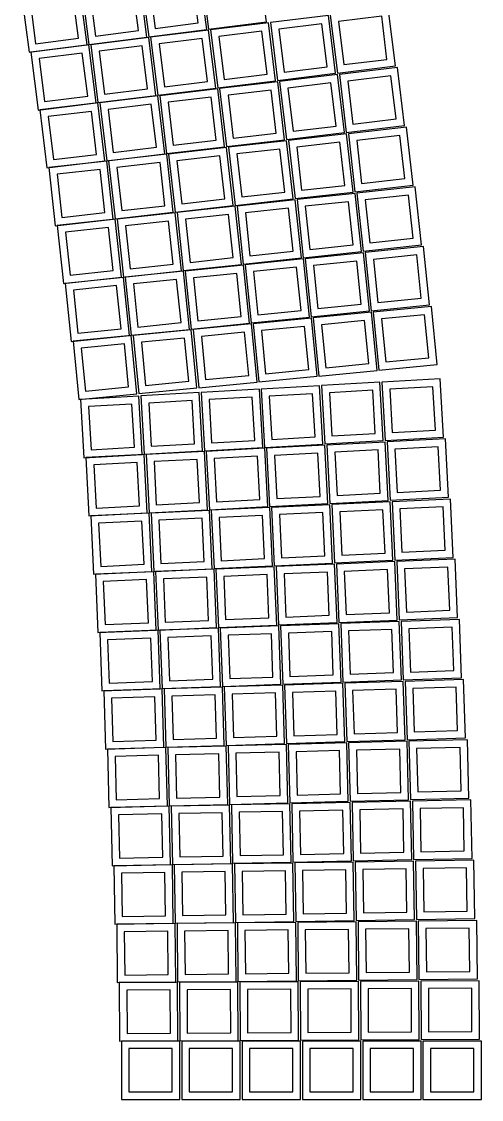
# Model space of a CAD drawing. Header units: inches. Extents: x -1429 to 579, y -302 to 393.
# Drawn here: x -1370.1 to -1248.2, y -256.7 to 29.4 of the extents above; entities that cross this region are included whole.
import ezdxf

# ---------------------------------------------------------------- set-up
doc = ezdxf.new("R2010")
doc.units = ezdxf.units.IN
doc.header["$MEASUREMENT"] = 0

msp = doc.modelspace()

# ---------------------------------------------------------------- linework, layer by layer
for p, q in [((-1305.17, 29.35), (-1307.15, 44.72)), ((-1336.9, 25.26), (-1338.89, 40.63)), ((-1338.39, 40.69), (-1336.41, 25.32)), ((-1323.27, 29.03), (-1324.74, 40.44)), ((-1321.03, 27.3), (-1323.02, 42.68)), ((-1322.52, 42.74), (-1320.54, 27.37)), ((-1352.77, 23.21), (-1354.75, 38.58)), ((-1354.26, 38.65), (-1352.28, 23.28)), ((-1339.14, 26.99), (-1340.61, 38.39)), ((-1336.15, 38.97), (-1334.68, 27.56)), ((-1370.13, 36.6), (-1368.14, 21.23)), ((-1367.89, 34.87), (-1366.42, 23.47)), ((-1355.01, 24.94), (-1356.48, 36.35)), ((-1352.02, 36.92), (-1350.55, 25.52)), ((-1270.97, 17.63), (-1272.87, 33.01)), ((-1334.68, 27.56), (-1323.27, 29.03)), ((-1320.54, 27.37), (-1305.17, 29.35)), ((-1304.63, 29.08), (-1320.01, 27.18)), ((-1302.73, 13.7), (-1304.63, 29.08)), ((-1288.75, 31.04), (-1304.13, 29.14)), ((-1304.13, 29.14), (-1302.23, 13.76)), ((-1290.49, 28.81), (-1301.9, 27.4)), ((-1289.08, 17.4), (-1290.49, 28.81)), ((-1286.85, 15.66), (-1288.75, 31.04)), ((-1288.25, 31.11), (-1286.35, 15.72)), ((-1274.61, 30.78), (-1286.02, 29.37)), ((-1286.02, 29.37), (-1284.61, 17.95)), ((-1273.2, 19.36), (-1274.61, 30.78)), ((-1350.55, 25.52), (-1339.14, 26.99)), ((-1336.41, 25.32), (-1321.03, 27.3)), ((-1320.51, 27.12), (-1335.89, 25.22)), ((-1318.61, 11.73), (-1320.51, 27.12)), ((-1320.01, 27.18), (-1318.11, 11.8)), ((-1306.37, 26.85), (-1317.78, 25.44)), ((-1304.96, 15.44), (-1306.37, 26.85)), ((-1301.9, 27.4), (-1300.49, 15.99)), ((-1368.14, 21.23), (-1352.77, 23.21)), ((-1352.27, 23.19), (-1367.65, 21.29)), ((-1366.42, 23.47), (-1355.01, 24.94)), ((-1352.28, 23.28), (-1336.9, 25.26)), ((-1350.36, 7.81), (-1352.27, 23.19)), ((-1336.39, 25.15), (-1351.77, 23.25)), ((-1351.77, 23.25), (-1349.87, 7.87)), ((-1338.13, 22.92), (-1349.54, 21.51)), ((-1336.72, 11.51), (-1338.13, 22.92)), ((-1334.49, 9.77), (-1336.39, 25.15)), ((-1335.89, 25.22), (-1333.99, 9.83)), ((-1322.25, 24.89), (-1333.66, 23.48)), ((-1333.66, 23.48), (-1332.25, 12.06)), ((-1320.84, 13.47), (-1322.25, 24.89)), ((-1317.78, 25.44), (-1316.37, 14.03)), ((-1367.65, 21.29), (-1365.75, 5.91)), ((-1354.01, 20.96), (-1365.42, 19.55)), ((-1352.59, 9.55), (-1354.01, 20.96)), ((-1349.54, 21.51), (-1348.13, 10.1)), ((-1365.42, 19.55), (-1364.01, 8.14)), ((-1300.49, 15.99), (-1289.08, 17.4)), ((-1286.35, 15.72), (-1270.97, 17.63)), ((-1270.41, 17.19), (-1285.81, 15.37)), ((-1284.61, 17.95), (-1273.2, 19.36)), ((-1268.59, 1.79), (-1270.41, 17.19)), ((-1316.37, 14.03), (-1304.96, 15.44)), ((-1302.23, 13.76), (-1286.85, 15.66)), ((-1286.3, 15.31), (-1301.7, 13.48)), ((-1284.48, -0.09), (-1286.3, 15.31)), ((-1285.81, 15.37), (-1283.99, -0.03)), ((-1272.17, 14.97), (-1283.59, 13.61)), ((-1270.81, 3.55), (-1272.17, 14.97)), ((-1348.13, 10.1), (-1336.72, 11.51)), ((-1333.99, 9.83), (-1318.61, 11.73)), ((-1318.08, 11.54), (-1333.47, 9.72)), ((-1332.25, 12.06), (-1320.84, 13.47)), ((-1318.11, 11.8), (-1302.73, 13.7)), ((-1316.26, -3.85), (-1318.08, 11.54)), ((-1302.19, 13.43), (-1317.59, 11.6)), ((-1317.59, 11.6), (-1315.76, -3.79)), ((-1300.37, -1.97), (-1302.19, 13.43)), ((-1301.7, 13.48), (-1299.87, -1.91)), ((-1288.06, 13.09), (-1299.48, 11.73)), ((-1299.48, 11.73), (-1298.12, 0.31)), ((-1286.7, 1.66), (-1288.06, 13.09)), ((-1283.59, 13.61), (-1282.23, 2.19)), ((-1364.01, 8.14), (-1352.59, 9.55)), ((-1349.87, 7.87), (-1334.49, 9.77)), ((-1333.97, 9.66), (-1349.36, 7.84)), ((-1332.15, -5.73), (-1333.97, 9.66)), ((-1333.47, 9.72), (-1331.65, -5.67)), ((-1319.83, 9.32), (-1331.25, 7.97)), ((-1318.48, -2.1), (-1319.83, 9.32)), ((-1303.94, 11.2), (-1315.36, 9.85)), ((-1315.36, 9.85), (-1314.01, -1.57)), ((-1302.59, -0.22), (-1303.94, 11.2)), ((-1365.75, 5.91), (-1350.36, 7.81)), ((-1349.86, 7.78), (-1365.25, 5.96)), ((-1365.25, 5.96), (-1363.43, -9.43)), ((-1348.04, -7.61), (-1349.86, 7.78)), ((-1349.36, 7.84), (-1347.54, -7.55)), ((-1335.72, 7.44), (-1347.14, 6.09)), ((-1347.14, 6.09), (-1345.79, -5.33)), ((-1334.37, -3.98), (-1335.72, 7.44)), ((-1331.25, 7.97), (-1329.9, -3.45)), ((-1351.61, 5.56), (-1363.03, 4.21)), ((-1363.03, 4.21), (-1361.68, -7.21)), ((-1350.26, -5.86), (-1351.61, 5.56)), ((-1282.23, 2.19), (-1270.81, 3.55)), ((-1298.12, 0.31), (-1286.7, 1.66)), ((-1283.99, -0.03), (-1268.59, 1.79)), ((-1268.04, 1.35), (-1283.44, -0.39)), ((-1266.3, -14.05), (-1268.04, 1.35)), ((-1329.9, -3.45), (-1318.48, -2.1)), ((-1315.76, -3.79), (-1300.37, -1.97)), ((-1299.84, -2.24), (-1315.24, -3.98)), ((-1314.01, -1.57), (-1302.59, -0.22)), ((-1299.87, -1.91), (-1284.48, -0.09)), ((-1298.1, -17.64), (-1299.84, -2.24)), ((-1283.94, -0.44), (-1299.34, -2.19)), ((-1299.34, -2.19), (-1297.6, -17.59)), ((-1285.7, -2.66), (-1297.13, -3.95)), ((-1284.41, -14.08), (-1285.7, -2.66)), ((-1282.2, -15.85), (-1283.94, -0.44)), ((-1283.44, -0.39), (-1281.7, -15.79)), ((-1269.8, -0.86), (-1281.23, -2.15)), ((-1281.23, -2.15), (-1279.94, -13.58)), ((-1268.51, -12.29), (-1269.8, -0.86)), ((-1345.79, -5.33), (-1334.37, -3.98)), ((-1331.65, -5.67), (-1316.26, -3.85)), ((-1315.74, -4.04), (-1331.14, -5.78)), ((-1313.99, -19.44), (-1315.74, -4.04)), ((-1315.24, -3.98), (-1313.5, -19.39)), ((-1301.6, -4.45), (-1313.03, -5.75)), ((-1300.31, -15.88), (-1301.6, -4.45)), ((-1297.13, -3.95), (-1295.84, -15.38)), ((-1363.43, -9.43), (-1348.04, -7.61)), ((-1347.53, -7.64), (-1362.93, -9.38)), ((-1361.68, -7.21), (-1350.26, -5.86)), ((-1347.54, -7.55), (-1332.15, -5.73)), ((-1345.79, -23.04), (-1347.53, -7.64)), ((-1331.63, -5.84), (-1347.04, -7.58)), ((-1347.04, -7.58), (-1345.29, -22.98)), ((-1333.4, -8.05), (-1344.82, -9.34)), ((-1332.1, -19.48), (-1333.4, -8.05)), ((-1329.89, -21.24), (-1331.63, -5.84)), ((-1331.14, -5.78), (-1329.4, -21.18)), ((-1317.5, -6.25), (-1328.93, -7.54)), ((-1328.93, -7.54), (-1327.63, -18.97)), ((-1316.21, -17.68), (-1317.5, -6.25)), ((-1313.03, -5.75), (-1311.73, -17.17)), ((-1362.93, -9.38), (-1361.19, -24.78)), ((-1349.3, -9.85), (-1360.72, -11.14)), ((-1360.72, -11.14), (-1359.43, -22.57)), ((-1348, -21.28), (-1349.3, -9.85)), ((-1344.82, -9.34), (-1343.53, -20.77)), ((-1295.84, -15.38), (-1284.41, -14.08)), ((-1281.7, -15.79), (-1266.3, -14.05)), ((-1279.94, -13.58), (-1268.51, -12.29)), ((-1311.73, -17.17), (-1300.31, -15.88)), ((-1297.6, -17.59), (-1282.2, -15.85)), ((-1281.66, -16.21), (-1297.07, -17.87)), ((-1279.99, -31.62), (-1281.66, -16.21)), ((-1265.75, -14.49), (-1281.16, -16.15)), ((-1281.16, -16.15), (-1279.5, -31.56)), ((-1267.52, -16.69), (-1278.96, -17.93)), ((-1266.29, -28.13), (-1267.52, -16.69)), ((-1264.09, -29.9), (-1265.75, -14.49)), ((-1343.53, -20.77), (-1332.1, -19.48)), ((-1329.4, -21.18), (-1313.99, -19.44)), ((-1313.47, -19.64), (-1328.88, -21.3)), ((-1327.63, -18.97), (-1316.21, -17.68)), ((-1313.5, -19.39), (-1298.1, -17.64)), ((-1311.81, -35.05), (-1313.47, -19.64)), ((-1297.56, -17.92), (-1312.97, -19.58)), ((-1312.97, -19.58), (-1311.31, -34.99)), ((-1295.9, -33.33), (-1297.56, -17.92)), ((-1297.07, -17.87), (-1295.4, -33.28)), ((-1283.43, -18.41), (-1294.86, -19.64)), ((-1294.86, -19.64), (-1293.63, -31.08)), ((-1282.2, -29.84), (-1283.43, -18.41)), ((-1278.96, -17.93), (-1277.72, -29.36)), ((-1359.43, -22.57), (-1348, -21.28)), ((-1345.29, -22.98), (-1329.89, -21.24)), ((-1329.38, -21.35), (-1344.79, -23.01)), ((-1327.72, -36.76), (-1329.38, -21.35)), ((-1328.88, -21.3), (-1327.22, -36.71)), ((-1315.24, -21.84), (-1326.68, -23.07)), ((-1314.01, -33.27), (-1315.24, -21.84)), ((-1299.34, -20.12), (-1310.77, -21.36)), ((-1310.77, -21.36), (-1309.54, -32.79)), ((-1298.1, -31.56), (-1299.34, -20.12)), ((-1361.19, -24.78), (-1345.79, -23.04)), ((-1345.29, -23.07), (-1360.7, -24.73)), ((-1360.7, -24.73), (-1359.04, -40.14)), ((-1347.06, -25.27), (-1358.49, -26.5)), ((-1345.83, -36.7), (-1347.06, -25.27)), ((-1343.62, -38.48), (-1345.29, -23.07)), ((-1344.79, -23.01), (-1343.13, -38.42)), ((-1331.15, -23.56), (-1342.59, -24.79)), ((-1342.59, -24.79), (-1341.35, -36.22)), ((-1329.92, -34.99), (-1331.15, -23.56)), ((-1326.68, -23.07), (-1325.45, -34.51)), ((-1358.49, -26.5), (-1357.26, -37.94)), ((-1277.72, -29.36), (-1266.29, -28.13)), ((-1293.63, -31.08), (-1282.2, -29.84)), ((-1279.5, -31.56), (-1264.09, -29.9)), ((-1263.54, -30.35), (-1278.96, -31.93)), ((-1261.96, -45.77), (-1263.54, -30.35)), ((-1325.45, -34.51), (-1314.01, -33.27)), ((-1311.31, -34.99), (-1295.9, -33.33)), ((-1295.37, -33.61), (-1310.79, -35.19)), ((-1309.54, -32.79), (-1298.1, -31.56)), ((-1295.4, -33.28), (-1279.99, -31.62)), ((-1293.79, -49.03), (-1295.37, -33.61)), ((-1279.45, -31.98), (-1294.87, -33.56)), ((-1294.87, -33.56), (-1293.29, -48.98)), ((-1281.24, -34.17), (-1292.68, -35.35)), ((-1280.07, -45.61), (-1281.24, -34.17)), ((-1277.87, -47.4), (-1279.45, -31.98)), ((-1278.96, -31.93), (-1277.38, -47.35)), ((-1265.32, -32.54), (-1276.76, -33.72)), ((-1276.76, -33.72), (-1275.59, -45.16)), ((-1264.15, -43.98), (-1265.32, -32.54)), ((-1357.26, -37.94), (-1345.83, -36.7)), ((-1343.13, -38.42), (-1327.72, -36.76)), ((-1327.2, -36.88), (-1342.62, -38.46)), ((-1341.35, -36.22), (-1329.92, -34.99)), ((-1327.22, -36.71), (-1311.81, -35.05)), ((-1325.62, -52.3), (-1327.2, -36.88)), ((-1311.29, -35.25), (-1326.71, -36.83)), ((-1326.71, -36.83), (-1325.12, -52.25)), ((-1309.71, -50.66), (-1311.29, -35.25)), ((-1310.79, -35.19), (-1309.21, -50.61)), ((-1297.16, -35.81), (-1308.6, -36.98)), ((-1308.6, -36.98), (-1307.42, -48.42)), ((-1295.98, -47.25), (-1297.16, -35.81)), ((-1292.68, -35.35), (-1291.51, -46.79)), ((-1359.04, -40.14), (-1343.62, -38.48)), ((-1343.12, -38.51), (-1358.54, -40.09)), ((-1341.54, -53.93), (-1343.12, -38.51)), ((-1342.62, -38.46), (-1341.04, -53.88)), ((-1328.99, -39.07), (-1340.43, -40.24)), ((-1327.82, -50.51), (-1328.99, -39.07)), ((-1313.07, -37.44), (-1324.51, -38.61)), ((-1324.51, -38.61), (-1323.34, -50.05)), ((-1311.9, -48.88), (-1313.07, -37.44)), ((-1358.54, -40.09), (-1356.96, -55.51)), ((-1344.91, -40.7), (-1356.35, -41.88)), ((-1356.35, -41.88), (-1355.17, -53.32)), ((-1343.73, -52.14), (-1344.91, -40.7)), ((-1340.43, -40.24), (-1339.26, -51.68)), ((-1291.51, -46.79), (-1280.07, -45.61)), ((-1277.38, -47.35), (-1261.96, -45.77)), ((-1275.59, -45.16), (-1264.15, -43.98)), ((-1307.42, -48.42), (-1295.98, -47.25)), ((-1293.29, -48.98), (-1277.87, -47.4)), ((-1277.33, -47.77), (-1292.76, -49.27)), ((-1275.83, -63.19), (-1277.33, -47.77)), ((-1261.41, -46.22), (-1276.84, -47.72)), ((-1276.84, -47.72), (-1275.34, -63.14)), ((-1263.21, -48.4), (-1274.65, -49.51)), ((-1262.09, -59.85), (-1263.21, -48.4)), ((-1259.91, -61.64), (-1261.41, -46.22)), ((-1339.26, -51.68), (-1327.82, -50.51)), ((-1325.12, -52.25), (-1309.71, -50.66)), ((-1309.18, -50.87), (-1324.61, -52.37)), ((-1323.34, -50.05), (-1311.9, -48.88)), ((-1309.21, -50.61), (-1293.79, -49.03)), ((-1307.68, -66.29), (-1309.18, -50.87)), ((-1293.26, -49.32), (-1308.69, -50.82)), ((-1308.69, -50.82), (-1307.19, -66.24)), ((-1291.76, -64.74), (-1293.26, -49.32)), ((-1292.76, -49.27), (-1291.26, -64.69)), ((-1279.13, -49.95), (-1290.58, -51.06)), ((-1290.58, -51.06), (-1289.46, -62.51)), ((-1278.02, -61.4), (-1279.13, -49.95)), ((-1274.65, -49.51), (-1273.54, -60.96)), ((-1356.96, -55.51), (-1341.54, -53.93)), ((-1341.03, -53.96), (-1356.46, -55.46)), ((-1355.17, -53.32), (-1343.73, -52.14)), ((-1341.04, -53.88), (-1325.62, -52.3)), ((-1339.53, -69.39), (-1341.03, -53.96)), ((-1325.11, -52.41), (-1340.54, -53.92)), ((-1340.54, -53.92), (-1339.04, -69.34)), ((-1323.61, -67.84), (-1325.11, -52.41)), ((-1324.61, -52.37), (-1323.11, -67.79)), ((-1310.98, -53.05), (-1322.43, -54.16)), ((-1322.43, -54.16), (-1321.31, -65.61)), ((-1309.87, -64.5), (-1310.98, -53.05)), ((-1295.06, -51.5), (-1306.5, -52.61)), ((-1306.5, -52.61), (-1305.39, -64.06)), ((-1293.94, -62.95), (-1295.06, -51.5)), ((-1356.46, -55.46), (-1354.96, -70.89)), ((-1342.83, -56.15), (-1354.28, -57.26)), ((-1341.72, -67.59), (-1342.83, -56.15)), ((-1326.91, -54.6), (-1338.35, -55.71)), ((-1338.35, -55.71), (-1337.24, -67.16)), ((-1325.79, -66.04), (-1326.91, -54.6)), ((-1354.28, -57.26), (-1353.16, -68.71)), ((-1273.54, -60.96), (-1262.09, -59.85)), ((-1289.46, -62.51), (-1278.02, -61.4)), ((-1275.34, -63.14), (-1259.91, -61.64)), ((-1321.31, -65.61), (-1309.87, -64.5)), ((-1307.19, -66.24), (-1291.76, -64.74)), ((-1305.39, -64.06), (-1293.94, -62.95)), ((-1291.26, -64.69), (-1275.83, -63.19)), ((-1259.12, -65.42), (-1274.59, -66.31)), ((-1258.23, -80.9), (-1259.12, -65.42)), ((-1353.16, -68.71), (-1341.72, -67.59)), ((-1339.04, -69.34), (-1323.61, -67.84)), ((-1337.24, -67.16), (-1325.79, -66.04)), ((-1323.11, -67.79), (-1307.68, -66.29)), ((-1307.04, -68.17), (-1322.51, -69.06)), ((-1306.15, -83.65), (-1307.04, -68.17)), ((-1291.06, -67.26), (-1306.54, -68.14)), ((-1306.54, -68.14), (-1305.65, -83.62)), ((-1290.18, -82.73), (-1291.06, -67.26)), ((-1275.09, -66.34), (-1290.57, -67.23)), ((-1290.57, -67.23), (-1289.68, -82.7)), ((-1276.97, -68.45), (-1288.45, -69.11)), ((-1276.31, -79.93), (-1276.97, -68.45)), ((-1274.2, -81.81), (-1275.09, -66.34)), ((-1274.59, -66.31), (-1273.7, -81.79)), ((-1261, -67.54), (-1272.48, -68.19)), ((-1272.48, -68.19), (-1271.82, -79.67)), ((-1260.34, -79.02), (-1261, -67.54)), ((-1354.96, -70.89), (-1339.53, -69.39)), ((-1354.46, -70.89), (-1354.96, -70.89)), ((-1338.99, -70), (-1354.46, -70.89)), ((-1354.46, -70.89), (-1353.57, -86.37)), ((-1338.1, -85.48), (-1338.99, -70)), ((-1323.01, -69.09), (-1338.49, -69.98)), ((-1338.49, -69.98), (-1337.6, -85.45)), ((-1324.89, -71.2), (-1336.38, -71.86)), ((-1324.24, -82.68), (-1324.89, -71.2)), ((-1322.12, -84.56), (-1323.01, -69.09)), ((-1322.51, -69.06), (-1321.63, -84.53)), ((-1308.92, -70.28), (-1320.4, -70.94)), ((-1320.4, -70.94), (-1319.74, -82.42)), ((-1308.26, -81.76), (-1308.92, -70.28)), ((-1292.95, -69.37), (-1304.43, -70.03)), ((-1304.43, -70.03), (-1303.77, -81.51)), ((-1292.29, -80.85), (-1292.95, -69.37)), ((-1288.45, -69.11), (-1287.8, -80.59)), ((-1340.87, -72.12), (-1352.35, -72.77)), ((-1352.35, -72.77), (-1351.69, -84.26)), ((-1340.21, -83.6), (-1340.87, -72.12)), ((-1336.38, -71.86), (-1335.72, -83.34)), ((-1287.8, -80.59), (-1276.31, -79.93)), ((-1271.82, -79.67), (-1260.34, -79.02)), ((-1335.72, -83.34), (-1324.24, -82.68)), ((-1319.74, -82.42), (-1308.26, -81.76)), ((-1305.65, -83.62), (-1290.18, -82.73)), ((-1303.77, -81.51), (-1292.29, -80.85)), ((-1289.68, -82.7), (-1274.2, -81.81)), ((-1273.68, -82.2), (-1289.16, -83.01)), ((-1273.7, -81.79), (-1258.23, -80.9)), ((-1272.88, -97.68), (-1273.68, -82.2)), ((-1257.7, -81.37), (-1273.18, -82.18)), ((-1273.18, -82.18), (-1272.38, -97.66)), ((-1256.9, -96.85), (-1257.7, -81.37)), ((-1353.57, -86.37), (-1338.1, -85.48)), ((-1337.6, -85.54), (-1353.07, -86.34)), ((-1351.69, -84.26), (-1340.21, -83.6)), ((-1337.6, -85.45), (-1322.12, -84.56)), ((-1336.79, -101.02), (-1337.6, -85.54)), ((-1321.62, -84.7), (-1337.1, -85.51)), ((-1337.1, -85.51), (-1336.29, -100.99)), ((-1321.63, -84.53), (-1306.15, -83.65)), ((-1320.81, -100.18), (-1321.62, -84.7)), ((-1305.64, -83.87), (-1321.12, -84.68)), ((-1321.12, -84.68), (-1320.31, -100.16)), ((-1304.83, -99.35), (-1305.64, -83.87)), ((-1289.66, -83.04), (-1305.14, -83.84)), ((-1305.14, -83.84), (-1304.33, -99.32)), ((-1291.55, -85.14), (-1303.04, -85.74)), ((-1303.04, -85.74), (-1302.44, -97.22)), ((-1290.95, -96.62), (-1291.55, -85.14)), ((-1288.85, -98.52), (-1289.66, -83.04)), ((-1289.16, -83.01), (-1288.35, -98.49)), ((-1275.58, -84.31), (-1287.06, -84.9)), ((-1287.06, -84.9), (-1286.46, -96.39)), ((-1274.98, -95.79), (-1275.58, -84.31)), ((-1259.6, -83.47), (-1271.08, -84.07)), ((-1271.08, -84.07), (-1270.48, -95.56)), ((-1259, -94.96), (-1259.6, -83.47)), ((-1353.07, -86.34), (-1352.27, -101.82)), ((-1339.49, -87.64), (-1350.97, -88.24)), ((-1350.97, -88.24), (-1350.37, -99.72)), ((-1338.89, -99.12), (-1339.49, -87.64)), ((-1323.51, -86.8), (-1334.99, -87.4)), ((-1334.99, -87.4), (-1334.4, -98.89)), ((-1322.91, -98.29), (-1323.51, -86.8)), ((-1307.53, -85.97), (-1319.02, -86.57)), ((-1319.02, -86.57), (-1318.42, -98.06)), ((-1306.93, -97.46), (-1307.53, -85.97)), ((-1302.44, -97.22), (-1290.95, -96.62)), ((-1286.46, -96.39), (-1274.98, -95.79)), ((-1272.38, -97.66), (-1256.9, -96.85)), ((-1270.48, -95.56), (-1259, -94.96)), ((-1350.37, -99.72), (-1338.89, -99.12)), ((-1334.4, -98.89), (-1322.91, -98.29)), ((-1320.31, -100.16), (-1304.83, -99.35)), ((-1304.32, -99.58), (-1319.8, -100.3)), ((-1318.42, -98.06), (-1306.93, -97.46)), ((-1304.33, -99.32), (-1288.85, -98.52)), ((-1303.6, -115.06), (-1304.32, -99.58)), ((-1288.34, -98.83), (-1303.82, -99.55)), ((-1303.82, -99.55), (-1303.1, -115.04)), ((-1288.35, -98.49), (-1272.88, -97.68)), ((-1287.61, -114.31), (-1288.34, -98.83)), ((-1272.36, -98.08), (-1287.84, -98.8)), ((-1287.84, -98.8), (-1287.11, -114.29)), ((-1271.63, -113.56), (-1272.36, -98.08)), ((-1256.37, -97.33), (-1271.86, -98.05)), ((-1271.86, -98.05), (-1271.13, -113.54)), ((-1258.28, -99.42), (-1269.77, -99.96)), ((-1269.77, -99.96), (-1269.23, -111.44)), ((-1257.74, -110.91), (-1258.28, -99.42)), ((-1255.65, -112.81), (-1256.37, -97.33)), ((-1352.27, -101.82), (-1336.79, -101.02)), ((-1336.29, -101.08), (-1351.77, -101.8)), ((-1351.77, -101.8), (-1351.04, -117.28)), ((-1336.29, -100.99), (-1320.81, -100.18)), ((-1335.56, -116.56), (-1336.29, -101.08)), ((-1320.3, -100.33), (-1335.79, -101.05)), ((-1335.79, -101.05), (-1335.06, -116.53)), ((-1322.21, -102.42), (-1333.7, -102.96)), ((-1333.7, -102.96), (-1333.16, -114.44)), ((-1321.67, -113.9), (-1322.21, -102.42)), ((-1319.58, -115.81), (-1320.3, -100.33)), ((-1319.8, -100.3), (-1319.08, -115.79)), ((-1306.23, -101.67), (-1317.71, -102.21)), ((-1317.71, -102.21), (-1317.17, -113.69)), ((-1305.69, -113.15), (-1306.23, -101.67)), ((-1290.24, -100.92), (-1301.73, -101.46)), ((-1301.73, -101.46), (-1301.19, -112.94)), ((-1289.7, -112.41), (-1290.24, -100.92)), ((-1274.26, -100.17), (-1285.75, -100.71)), ((-1285.75, -100.71), (-1285.21, -112.19)), ((-1273.72, -111.66), (-1274.26, -100.17)), ((-1338.19, -103.17), (-1349.68, -103.71)), ((-1349.68, -103.71), (-1349.14, -115.19)), ((-1337.65, -114.65), (-1338.19, -103.17)), ((-1269.23, -111.44), (-1257.74, -110.91)), ((-1333.16, -114.44), (-1321.67, -113.9)), ((-1317.17, -113.69), (-1305.69, -113.15)), ((-1303.1, -115.04), (-1287.61, -114.31)), ((-1301.19, -112.94), (-1289.7, -112.41)), ((-1287.11, -114.29), (-1271.63, -113.56)), ((-1271.11, -113.95), (-1286.6, -114.6)), ((-1285.21, -112.19), (-1273.72, -111.66)), ((-1271.13, -113.54), (-1255.65, -112.81)), ((-1270.47, -129.44), (-1271.11, -113.95)), ((-1255.13, -113.29), (-1270.61, -113.93)), ((-1270.61, -113.93), (-1269.97, -129.42)), ((-1254.48, -128.78), (-1255.13, -113.29)), ((-1351.04, -117.28), (-1335.56, -116.56)), ((-1335.06, -116.62), (-1350.54, -117.27)), ((-1350.54, -117.27), (-1349.9, -132.75)), ((-1349.14, -115.19), (-1337.65, -114.65)), ((-1335.06, -116.53), (-1319.58, -115.81)), ((-1334.41, -132.11), (-1335.06, -116.62)), ((-1319.07, -115.95), (-1334.56, -116.6)), ((-1334.56, -116.6), (-1333.91, -132.09)), ((-1319.08, -115.79), (-1303.6, -115.06)), ((-1318.43, -131.44), (-1319.07, -115.95)), ((-1303.09, -115.29), (-1318.57, -115.93)), ((-1318.57, -115.93), (-1317.93, -131.42)), ((-1302.44, -130.77), (-1303.09, -115.29)), ((-1287.1, -114.62), (-1302.59, -115.27)), ((-1302.59, -115.27), (-1301.94, -130.75)), ((-1289.01, -116.7), (-1300.5, -117.18)), ((-1300.5, -117.18), (-1300.03, -128.67)), ((-1288.54, -128.19), (-1289.01, -116.7)), ((-1286.45, -130.11), (-1287.1, -114.62)), ((-1286.6, -114.6), (-1285.95, -130.09)), ((-1273.03, -116.04), (-1284.52, -116.52)), ((-1284.52, -116.52), (-1284.04, -128.01)), ((-1272.55, -127.53), (-1273.03, -116.04)), ((-1257.04, -115.37), (-1268.53, -115.85)), ((-1268.53, -115.85), (-1268.05, -127.34)), ((-1256.56, -126.86), (-1257.04, -115.37)), ((-1336.97, -118.7), (-1348.46, -119.18)), ((-1348.46, -119.18), (-1347.98, -130.67)), ((-1336.49, -130.19), (-1336.97, -118.7)), ((-1320.99, -118.04), (-1332.48, -118.51)), ((-1332.48, -118.51), (-1332, -130)), ((-1320.51, -129.53), (-1320.99, -118.04)), ((-1305, -117.37), (-1316.49, -117.85)), ((-1316.49, -117.85), (-1316.01, -129.34)), ((-1304.52, -128.86), (-1305, -117.37)), ((-1300.03, -128.67), (-1288.54, -128.19)), ((-1284.04, -128.01), (-1272.55, -127.53)), ((-1268.05, -127.34), (-1256.56, -126.86)), ((-1347.98, -130.67), (-1336.49, -130.19)), ((-1333.91, -132.09), (-1318.43, -131.44)), ((-1332, -130), (-1320.51, -129.53)), ((-1317.93, -131.42), (-1302.44, -130.77)), ((-1301.93, -131.01), (-1317.42, -131.57)), ((-1317.42, -131.57), (-1316.86, -147.06)), ((-1316.01, -129.34), (-1304.52, -128.86)), ((-1301.94, -130.75), (-1286.45, -130.11)), ((-1301.37, -146.5), (-1301.93, -131.01)), ((-1285.94, -130.42), (-1301.43, -130.99)), ((-1301.43, -130.99), (-1300.87, -146.48)), ((-1285.95, -130.09), (-1270.47, -129.44)), ((-1285.38, -145.91), (-1285.94, -130.42)), ((-1269.95, -129.84), (-1285.44, -130.4)), ((-1285.44, -130.4), (-1284.88, -145.89)), ((-1269.97, -129.42), (-1254.48, -128.78)), ((-1269.39, -145.33), (-1269.95, -129.84)), ((-1253.96, -129.26), (-1269.45, -129.82)), ((-1269.45, -129.82), (-1268.89, -145.31)), ((-1255.89, -131.33), (-1267.38, -131.75)), ((-1255.47, -142.82), (-1255.89, -131.33)), ((-1253.4, -144.75), (-1253.96, -129.26)), ((-1349.9, -132.75), (-1334.41, -132.11)), ((-1333.91, -132.17), (-1349.4, -132.74)), ((-1349.4, -132.74), (-1348.84, -148.23)), ((-1335.84, -134.24), (-1347.33, -134.66)), ((-1335.42, -145.74), (-1335.84, -134.24)), ((-1333.35, -147.66), (-1333.91, -132.17)), ((-1317.92, -131.59), (-1333.41, -132.15)), ((-1333.41, -132.15), (-1332.85, -147.64)), ((-1319.85, -133.66), (-1331.34, -134.08)), ((-1331.34, -134.08), (-1330.92, -145.57)), ((-1319.43, -145.15), (-1319.85, -133.66)), ((-1317.36, -147.08), (-1317.92, -131.59)), ((-1303.86, -133.08), (-1315.35, -133.5)), ((-1315.35, -133.5), (-1314.93, -144.99)), ((-1303.44, -144.57), (-1303.86, -133.08)), ((-1287.87, -132.49), (-1299.36, -132.91)), ((-1299.36, -132.91), (-1298.94, -144.41)), ((-1287.45, -143.99), (-1287.87, -132.49)), ((-1271.88, -131.91), (-1283.37, -132.33)), ((-1283.37, -132.33), (-1282.95, -143.82)), ((-1271.46, -143.4), (-1271.88, -131.91)), ((-1267.38, -131.75), (-1266.96, -143.24)), ((-1347.33, -134.66), (-1346.91, -146.16)), ((-1266.96, -143.24), (-1255.47, -142.82)), ((-1346.91, -146.16), (-1335.42, -145.74)), ((-1330.92, -145.57), (-1319.43, -145.15)), ((-1314.93, -144.99), (-1303.44, -144.57)), ((-1298.94, -144.41), (-1287.45, -143.99)), ((-1284.88, -145.89), (-1269.39, -145.33)), ((-1268.88, -145.73), (-1284.37, -146.21)), ((-1282.95, -143.82), (-1271.46, -143.4)), ((-1268.89, -145.31), (-1253.4, -144.75)), ((-1268.39, -161.22), (-1268.88, -145.73)), ((-1252.88, -145.23), (-1268.38, -145.71)), ((-1268.38, -145.71), (-1267.89, -161.21)), ((-1252.4, -160.72), (-1252.88, -145.23)), ((-1348.84, -148.23), (-1333.35, -147.66)), ((-1332.84, -147.73), (-1348.34, -148.21)), ((-1348.34, -148.21), (-1347.85, -163.71)), ((-1332.85, -147.64), (-1317.36, -147.08)), ((-1332.36, -163.22), (-1332.84, -147.73)), ((-1316.85, -147.23), (-1332.34, -147.71)), ((-1332.34, -147.71), (-1331.86, -163.21)), ((-1316.86, -147.06), (-1301.37, -146.5)), ((-1316.37, -162.72), (-1316.85, -147.23)), ((-1300.86, -146.73), (-1316.35, -147.21)), ((-1316.35, -147.21), (-1315.87, -162.71)), ((-1300.87, -146.48), (-1285.38, -145.91)), ((-1300.38, -162.22), (-1300.86, -146.73)), ((-1284.87, -146.23), (-1300.36, -146.71)), ((-1300.36, -146.71), (-1299.88, -162.21)), ((-1286.8, -148.29), (-1298.3, -148.65)), ((-1298.3, -148.65), (-1297.94, -160.15)), ((-1286.45, -159.79), (-1286.8, -148.29)), ((-1284.38, -161.72), (-1284.87, -146.23)), ((-1284.37, -146.21), (-1283.88, -161.71)), ((-1270.81, -147.79), (-1282.31, -148.15)), ((-1282.31, -148.15), (-1281.95, -159.65)), ((-1270.45, -159.29), (-1270.81, -147.79)), ((-1254.82, -147.29), (-1266.31, -147.65)), ((-1266.31, -147.65), (-1265.96, -159.15)), ((-1254.46, -158.79), (-1254.82, -147.29)), ((-1334.78, -149.79), (-1346.28, -150.15)), ((-1346.28, -150.15), (-1345.92, -161.65)), ((-1334.42, -161.29), (-1334.78, -149.79)), ((-1318.79, -149.29), (-1330.28, -149.65)), ((-1330.28, -149.65), (-1329.92, -161.15)), ((-1318.43, -160.79), (-1318.79, -149.29)), ((-1302.8, -148.79), (-1314.29, -149.15)), ((-1314.29, -149.15), (-1313.93, -160.65)), ((-1302.44, -160.29), (-1302.8, -148.79)), ((-1297.94, -160.15), (-1286.45, -159.79)), ((-1281.95, -159.65), (-1270.45, -159.29)), ((-1265.96, -159.15), (-1254.46, -158.79)), ((-1345.92, -161.65), (-1334.42, -161.29)), ((-1331.86, -163.21), (-1316.37, -162.72)), ((-1315.86, -162.88), (-1331.36, -163.28)), ((-1329.92, -161.15), (-1318.43, -160.79)), ((-1315.87, -162.71), (-1300.38, -162.22)), ((-1315.46, -178.37), (-1315.86, -162.88)), ((-1299.87, -162.46), (-1315.36, -162.86)), ((-1315.36, -162.86), (-1314.96, -178.36)), ((-1313.93, -160.65), (-1302.44, -160.29)), ((-1299.88, -162.21), (-1284.38, -161.72)), ((-1299.47, -177.95), (-1299.87, -162.46)), ((-1283.88, -162.04), (-1299.37, -162.45)), ((-1299.37, -162.45), (-1298.97, -177.94)), ((-1283.88, -161.71), (-1268.39, -161.22)), ((-1283.47, -177.54), (-1283.88, -162.04)), ((-1267.88, -161.63), (-1283.38, -162.03)), ((-1283.38, -162.03), (-1282.97, -177.52)), ((-1267.89, -161.21), (-1252.4, -160.72)), ((-1267.48, -177.12), (-1267.88, -161.63)), ((-1251.89, -161.21), (-1267.38, -161.61)), ((-1267.38, -161.61), (-1266.98, -177.11)), ((-1251.48, -176.7), (-1251.89, -161.21)), ((-1347.85, -163.71), (-1332.36, -163.22)), ((-1331.86, -163.29), (-1347.35, -163.7)), ((-1347.35, -163.7), (-1346.95, -179.19)), ((-1333.81, -165.34), (-1345.3, -165.64)), ((-1345.3, -165.64), (-1345, -177.14)), ((-1333.51, -176.84), (-1333.81, -165.34)), ((-1331.46, -178.79), (-1331.86, -163.29)), ((-1331.36, -163.28), (-1330.96, -178.77)), ((-1317.81, -164.93), (-1329.31, -165.23)), ((-1329.31, -165.23), (-1329.01, -176.72)), ((-1317.51, -176.42), (-1317.81, -164.93)), ((-1301.82, -164.51), (-1313.31, -164.81)), ((-1313.31, -164.81), (-1313.01, -176.31)), ((-1301.52, -176.01), (-1301.82, -164.51)), ((-1285.82, -164.09), (-1297.32, -164.39)), ((-1297.32, -164.39), (-1297.02, -175.89)), ((-1285.52, -175.59), (-1285.82, -164.09)), ((-1269.83, -163.68), (-1281.32, -163.98)), ((-1281.32, -163.98), (-1281.02, -175.47)), ((-1269.53, -175.17), (-1269.83, -163.68)), ((-1253.83, -163.26), (-1265.33, -163.56)), ((-1265.33, -163.56), (-1265.03, -175.06)), ((-1253.53, -174.76), (-1253.83, -163.26)), ((-1345, -177.14), (-1333.51, -176.84)), ((-1329.01, -176.72), (-1317.51, -176.42)), ((-1313.01, -176.31), (-1301.52, -176.01)), ((-1297.02, -175.89), (-1285.52, -175.59)), ((-1282.97, -177.52), (-1267.48, -177.12)), ((-1281.02, -175.47), (-1269.53, -175.17)), ((-1266.98, -177.11), (-1251.48, -176.7)), ((-1250.97, -177.19), (-1266.47, -177.52)), ((-1265.03, -175.06), (-1253.53, -174.76)), ((-1250.65, -192.69), (-1250.97, -177.19)), ((-1346.95, -179.19), (-1331.46, -178.79)), ((-1330.96, -178.86), (-1346.45, -179.18)), ((-1346.45, -179.18), (-1346.13, -194.68)), ((-1330.96, -178.77), (-1315.46, -178.37)), ((-1330.63, -194.36), (-1330.96, -178.86)), ((-1314.96, -178.53), (-1330.46, -178.85)), ((-1330.46, -178.85), (-1330.13, -194.35)), ((-1314.96, -178.36), (-1299.47, -177.95)), ((-1314.64, -194.02), (-1314.96, -178.53)), ((-1298.96, -178.19), (-1314.46, -178.52)), ((-1314.46, -178.52), (-1314.14, -194.01)), ((-1298.97, -177.94), (-1283.47, -177.54)), ((-1298.64, -193.69), (-1298.96, -178.19)), ((-1282.97, -177.86), (-1298.46, -178.18)), ((-1298.46, -178.18), (-1298.14, -193.68)), ((-1284.92, -179.9), (-1296.42, -180.14)), ((-1296.42, -180.14), (-1296.18, -191.64)), ((-1284.69, -191.4), (-1284.92, -179.9)), ((-1282.64, -193.36), (-1282.97, -177.86)), ((-1266.97, -177.53), (-1282.47, -177.85)), ((-1282.47, -177.85), (-1282.14, -193.35)), ((-1268.93, -179.57), (-1280.43, -179.81)), ((-1280.43, -179.81), (-1280.19, -191.31)), ((-1268.69, -191.07), (-1268.93, -179.57)), ((-1266.65, -193.02), (-1266.97, -177.53)), ((-1266.47, -177.52), (-1266.15, -193.01)), ((-1252.93, -179.24), (-1264.43, -179.47)), ((-1264.43, -179.47), (-1264.19, -190.97)), ((-1252.69, -190.73), (-1252.93, -179.24)), ((-1332.91, -180.9), (-1344.41, -181.14)), ((-1344.41, -181.14), (-1344.17, -192.64)), ((-1332.67, -192.4), (-1332.91, -180.9)), ((-1316.92, -180.57), (-1328.42, -180.81)), ((-1328.42, -180.81), (-1328.18, -192.31)), ((-1316.68, -192.07), (-1316.92, -180.57)), ((-1300.92, -180.23), (-1312.42, -180.47)), ((-1312.42, -180.47), (-1312.18, -191.97)), ((-1300.68, -191.73), (-1300.92, -180.23)), ((-1296.18, -191.64), (-1284.69, -191.4)), ((-1280.19, -191.31), (-1268.69, -191.07)), ((-1264.19, -190.97), (-1252.69, -190.73)), ((-1346.13, -194.68), (-1330.63, -194.36)), ((-1330.13, -194.43), (-1345.63, -194.67)), ((-1344.17, -192.64), (-1332.67, -192.4)), ((-1330.13, -194.35), (-1314.64, -194.02)), ((-1329.89, -209.93), (-1330.13, -194.43)), ((-1314.14, -194.18), (-1329.63, -194.42)), ((-1329.63, -194.42), (-1329.39, -209.92)), ((-1328.18, -192.31), (-1316.68, -192.07)), ((-1314.14, -194.01), (-1298.64, -193.69)), ((-1313.89, -209.68), (-1314.14, -194.18)), ((-1298.14, -193.93), (-1313.64, -194.17)), ((-1313.64, -194.17), (-1313.39, -209.67)), ((-1312.18, -191.97), (-1300.68, -191.73)), ((-1298.14, -193.68), (-1282.64, -193.36)), ((-1297.9, -209.43), (-1298.14, -193.93)), ((-1282.14, -193.68), (-1297.64, -193.92)), ((-1297.64, -193.92), (-1297.4, -209.42)), ((-1282.14, -193.35), (-1266.65, -193.02)), ((-1281.9, -209.18), (-1282.14, -193.68)), ((-1266.14, -193.43), (-1281.64, -193.67)), ((-1281.64, -193.67), (-1281.4, -209.17)), ((-1266.15, -193.01), (-1250.65, -192.69)), ((-1265.9, -208.93), (-1266.14, -193.43)), ((-1250.14, -193.18), (-1265.64, -193.42)), ((-1265.64, -193.42), (-1265.4, -208.92)), ((-1249.9, -208.68), (-1250.14, -193.18)), ((-1345.63, -194.67), (-1345.39, -210.17)), ((-1332.1, -196.46), (-1343.6, -196.64)), ((-1343.6, -196.64), (-1343.42, -208.14)), ((-1331.92, -207.96), (-1332.1, -196.46)), ((-1316.1, -196.21), (-1327.6, -196.39)), ((-1327.6, -196.39), (-1327.42, -207.89)), ((-1315.92, -207.71), (-1316.1, -196.21)), ((-1300.11, -195.96), (-1311.6, -196.14)), ((-1311.6, -196.14), (-1311.42, -207.64)), ((-1299.93, -207.46), (-1300.11, -195.96)), ((-1284.11, -195.71), (-1295.61, -195.89)), ((-1295.61, -195.89), (-1295.43, -207.39)), ((-1283.93, -207.21), (-1284.11, -195.71)), ((-1268.11, -195.46), (-1279.61, -195.64)), ((-1279.61, -195.64), (-1279.43, -207.14)), ((-1267.93, -206.96), (-1268.11, -195.46)), ((-1252.11, -195.21), (-1263.61, -195.39)), ((-1263.61, -195.39), (-1263.43, -206.89)), ((-1251.93, -206.71), (-1252.11, -195.21)), ((-1343.42, -208.14), (-1331.92, -207.96)), ((-1327.42, -207.89), (-1315.92, -207.71)), ((-1311.42, -207.64), (-1299.93, -207.46)), ((-1295.43, -207.39), (-1283.93, -207.21)), ((-1279.43, -207.14), (-1267.93, -206.96)), ((-1265.4, -208.92), (-1249.9, -208.68)), ((-1263.43, -206.89), (-1251.93, -206.71)), ((-1345.39, -210.17), (-1329.89, -209.93)), ((-1329.39, -210.01), (-1344.89, -210.17)), ((-1344.89, -210.17), (-1344.73, -225.67)), ((-1329.39, -209.92), (-1313.89, -209.68)), ((-1329.23, -225.51), (-1329.39, -210.01)), ((-1313.39, -209.84), (-1328.89, -210)), ((-1328.89, -210), (-1328.73, -225.5)), ((-1313.39, -209.67), (-1297.9, -209.43)), ((-1313.23, -225.34), (-1313.39, -209.84)), ((-1297.39, -209.68), (-1312.89, -209.84)), ((-1312.89, -209.84), (-1312.73, -225.34)), ((-1297.4, -209.42), (-1281.9, -209.18)), ((-1297.23, -225.17), (-1297.39, -209.68)), ((-1281.39, -209.51), (-1296.89, -209.67)), ((-1296.89, -209.67), (-1296.73, -225.17)), ((-1283.37, -211.53), (-1294.87, -211.65)), ((-1294.87, -211.65), (-1294.75, -223.15)), ((-1283.25, -223.03), (-1283.37, -211.53)), ((-1281.4, -209.17), (-1265.9, -208.93)), ((-1281.23, -225.01), (-1281.39, -209.51)), ((-1265.4, -209.34), (-1280.89, -209.5)), ((-1280.89, -209.5), (-1280.73, -225)), ((-1267.37, -211.36), (-1278.87, -211.48)), ((-1278.87, -211.48), (-1278.75, -222.98)), ((-1267.25, -222.86), (-1267.37, -211.36)), ((-1265.23, -224.84), (-1265.4, -209.34)), ((-1249.4, -209.18), (-1264.9, -209.34)), ((-1264.9, -209.34), (-1264.73, -224.84)), ((-1251.38, -211.2), (-1262.87, -211.32)), ((-1262.87, -211.32), (-1262.75, -222.82)), ((-1251.26, -222.7), (-1251.38, -211.2)), ((-1249.23, -224.67), (-1249.4, -209.18)), ((-1331.37, -212.03), (-1342.87, -212.15)), ((-1342.87, -212.15), (-1342.75, -223.65)), ((-1331.25, -223.53), (-1331.37, -212.03)), ((-1315.37, -211.86), (-1326.87, -211.98)), ((-1326.87, -211.98), (-1326.75, -223.48)), ((-1315.25, -223.36), (-1315.37, -211.86)), ((-1299.37, -211.7), (-1310.87, -211.82)), ((-1310.87, -211.82), (-1310.75, -223.32)), ((-1299.25, -223.2), (-1299.37, -211.7)), ((-1294.75, -223.15), (-1283.25, -223.03)), ((-1278.75, -222.98), (-1267.25, -222.86)), ((-1262.75, -222.82), (-1251.26, -222.7)), ((-1344.73, -225.67), (-1329.23, -225.51)), ((-1328.73, -225.59), (-1344.23, -225.67)), ((-1344.23, -225.67), (-1344.15, -241.17)), ((-1342.75, -223.65), (-1331.25, -223.53)), ((-1328.73, -225.5), (-1313.23, -225.34)), ((-1328.65, -241.09), (-1328.73, -225.59)), ((-1312.73, -225.51), (-1328.23, -225.59)), ((-1328.23, -225.59), (-1328.15, -241.09)), ((-1326.75, -223.48), (-1315.25, -223.36)), ((-1312.73, -225.34), (-1297.23, -225.17)), ((-1312.65, -241.01), (-1312.73, -225.51)), ((-1296.73, -225.42), (-1312.23, -225.5)), ((-1312.23, -225.5), (-1312.15, -241)), ((-1310.75, -223.32), (-1299.25, -223.2)), ((-1296.73, -225.17), (-1281.23, -225.01)), ((-1296.65, -240.92), (-1296.73, -225.42)), ((-1280.73, -225.34), (-1296.23, -225.42)), ((-1296.23, -225.42), (-1296.15, -240.92)), ((-1280.73, -225), (-1265.23, -224.84)), ((-1280.65, -240.84), (-1280.73, -225.34)), ((-1264.73, -225.26), (-1280.23, -225.34)), ((-1280.23, -225.34), (-1280.15, -240.84)), ((-1264.73, -224.84), (-1249.23, -224.67)), ((-1264.65, -240.76), (-1264.73, -225.26)), ((-1248.73, -225.17), (-1264.23, -225.25)), ((-1264.23, -225.25), (-1264.15, -240.75)), ((-1248.65, -240.67), (-1248.73, -225.17)), ((-1330.72, -227.6), (-1342.22, -227.66)), ((-1342.22, -227.66), (-1342.16, -239.16)), ((-1330.66, -239.1), (-1330.72, -227.6)), ((-1314.72, -227.52), (-1326.22, -227.58)), ((-1326.22, -227.58), (-1326.16, -239.08)), ((-1314.66, -239.02), (-1314.72, -227.52)), ((-1298.72, -227.43), (-1310.22, -227.49)), ((-1310.22, -227.49), (-1310.16, -238.99)), ((-1298.66, -238.93), (-1298.72, -227.43)), ((-1282.72, -227.35), (-1294.22, -227.41)), ((-1294.22, -227.41), (-1294.16, -238.91)), ((-1282.66, -238.85), (-1282.72, -227.35)), ((-1266.72, -227.27), (-1278.22, -227.33)), ((-1278.22, -227.33), (-1278.16, -238.83)), ((-1266.66, -238.77), (-1266.72, -227.27)), ((-1250.72, -227.18), (-1262.22, -227.24)), ((-1262.22, -227.24), (-1262.16, -238.74)), ((-1250.66, -238.68), (-1250.72, -227.18)), ((-1342.16, -239.16), (-1330.66, -239.1)), ((-1326.16, -239.08), (-1314.66, -239.02)), ((-1310.16, -238.99), (-1298.66, -238.93)), ((-1294.16, -238.91), (-1282.66, -238.85)), ((-1278.16, -238.83), (-1266.66, -238.77)), ((-1262.16, -238.74), (-1250.66, -238.68)), ((-1344.15, -241.17), (-1328.65, -241.09)), ((-1328.15, -241.17), (-1343.65, -241.17)), ((-1343.65, -241.17), (-1343.65, -256.67)), ((-1328.15, -241.09), (-1312.65, -241.01)), ((-1328.15, -256.67), (-1328.15, -241.17)), ((-1312.15, -241.17), (-1327.65, -241.17)), ((-1327.65, -241.17), (-1327.65, -256.67)), ((-1312.15, -241), (-1296.65, -240.92)), ((-1312.15, -256.67), (-1312.15, -241.17)), ((-1296.15, -241.17), (-1311.65, -241.17)), ((-1311.65, -241.17), (-1311.65, -256.67)), ((-1296.15, -240.92), (-1280.65, -240.84)), ((-1296.15, -256.67), (-1296.15, -241.17)), ((-1280.15, -241.17), (-1295.65, -241.17)), ((-1295.65, -241.17), (-1295.65, -256.67)), ((-1280.15, -240.84), (-1264.65, -240.76)), ((-1280.15, -256.67), (-1280.15, -241.17)), ((-1264.15, -241.17), (-1279.65, -241.17)), ((-1279.65, -241.17), (-1279.65, -256.67)), ((-1264.15, -240.75), (-1248.65, -240.67)), ((-1264.15, -256.67), (-1264.15, -241.17)), ((-1248.15, -241.17), (-1263.65, -241.17)), ((-1263.65, -241.17), (-1263.65, -256.67)), ((-1248.15, -256.67), (-1248.15, -241.17)), ((-1341.65, -243.17), (-1341.65, -254.67)), ((-1330.15, -243.17), (-1341.65, -243.17)), ((-1330.15, -254.67), (-1330.15, -243.17)), ((-1325.65, -243.17), (-1325.65, -254.67)), ((-1314.15, -243.17), (-1325.65, -243.17)), ((-1314.15, -254.67), (-1314.15, -243.17)), ((-1309.65, -243.17), (-1309.65, -254.67)), ((-1298.15, -243.17), (-1309.65, -243.17)), ((-1298.15, -254.67), (-1298.15, -243.17)), ((-1293.65, -243.17), (-1293.65, -254.67)), ((-1282.15, -243.17), (-1293.65, -243.17)), ((-1282.15, -254.67), (-1282.15, -243.17)), ((-1277.65, -243.17), (-1277.65, -254.67)), ((-1266.15, -243.17), (-1277.65, -243.17)), ((-1266.15, -254.67), (-1266.15, -243.17)), ((-1261.65, -243.17), (-1261.65, -254.67)), ((-1250.15, -243.17), (-1261.65, -243.17)), ((-1250.15, -254.67), (-1250.15, -243.17)), ((-1343.65, -256.67), (-1328.15, -256.67)), ((-1341.65, -254.67), (-1330.15, -254.67)), ((-1327.65, -256.67), (-1312.15, -256.67)), ((-1325.65, -254.67), (-1314.15, -254.67)), ((-1311.65, -256.67), (-1296.15, -256.67)), ((-1309.65, -254.67), (-1298.15, -254.67)), ((-1295.65, -256.67), (-1280.15, -256.67)), ((-1293.65, -254.67), (-1282.15, -254.67)), ((-1279.65, -256.67), (-1264.15, -256.67)), ((-1277.65, -254.67), (-1266.15, -254.67)), ((-1263.65, -256.67), (-1248.15, -256.67)), ((-1261.65, -254.67), (-1250.15, -254.67))]:
    msp.add_line(p, q)

doc.saveas('drawing.dxf')
